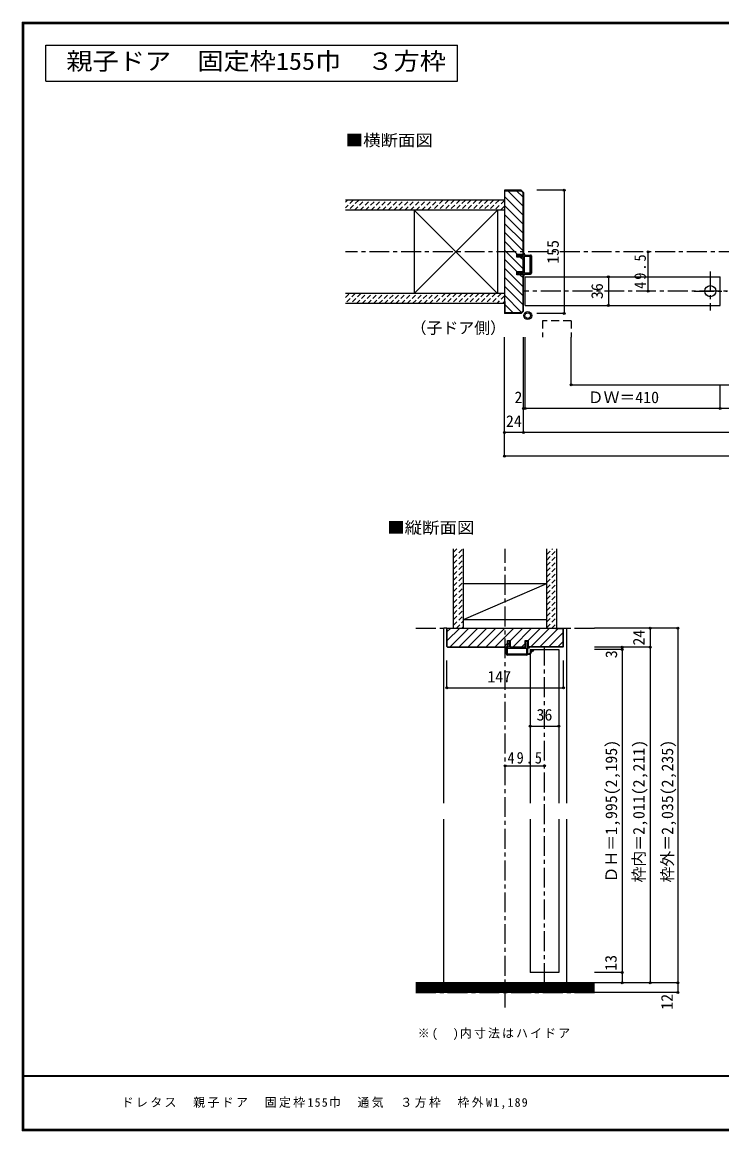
# Model space of a CAD drawing. Units: millimetres at full size, sheet at 1:5. Extents: x -973 to 977, y -718 to 696.
# Drawn here: x -973 to -92, y -701 to 696 of the extents above; entities that cross this region are included whole.
import ezdxf
from ezdxf.enums import TextEntityAlignment as Align

# ---------------------------------------------------------------- set-up
doc = ezdxf.new("R2010")
doc.units = ezdxf.units.MM
doc.header["$LTSCALE"] = 5
doc.header["$PDMODE"] = 32
doc.header["$PDSIZE"] = 2.5
for name, pattern in [('CHAIN1', [8, 5, -1, 1, -1]), ('DASHED1', [1.8, 1.2, -0.6]), ('DASHED2', [3, 2, -1])]:
    doc.linetypes.add(name, pattern=pattern)
for name, color, linetype in [('0-0_補助線', 7, 'Continuous'), ('0-1_通り芯', 4, 'CHAIN1'), ('0-2_柱', 3, 'Continuous'), ('0-3_仕上げ', 2, 'Continuous'), ('0-4_枠', 3, 'Continuous'), ('0-6_扉', 6, 'Continuous'), ('0-7_金物', 7, 'Continuous'), ('0-A_文字', 3, 'Continuous'), ('0-B_寸法', 7, 'Continuous'), ('0-C_ハッチ', 4, 'DASHED1'), ('F-1_枠', 6, 'Continuous'), ('F-A_文字', 7, 'Continuous')]:
    doc.layers.add(name, color=color, linetype=linetype)
doc.styles.add('ＭＳ ゴシック', font='')
doc.styles.get('ＭＳ ゴシック').set_extended_font_data('MS Gothic')

# ---------------------------------------------------------------- blocks, each defined once
blk = doc.blocks.new('01')
at = {"layer": '0-0_補助線'}
for p, q in [((-14.5, 0.346), (-14.5, -0.449)), ((-14.3, 0.346), (-14.3, -0.449)), ((-12.045, -0.049), (-14.178, 0.444)), ((-12, 0.146), (-14.133, 0.639)), ((-11.475, 5.146), (-12.298, 4.504)), ((-12.175, 4.146), (-11.475, 4.146)), ((-12.045, -0.049), (-11.993, 0.145)), ((-11.475, 0.146), (-12, 0.146)), ((-11.475, 7.146), (-11.475, 5.146)), ((-11.475, 4.146), (-11.475, 0.146)), ((-10.68, 7.55), (-9.257, 6.508)), ((-9.375, 6.146), (-10.075, 6.146)), ((-10.075, 3.146), (-10.075, 6.146)), ((-10.075, 3.146), (-9.252, 2.504)), ((-9.375, 2.146), (-10.075, 2.146)), ((-10.075, 0.146), (-10.075, 2.146)), ((-10.075, 0.146), (10.075, 0.146)), ((10.075, 3.146), (9.252, 2.504)), ((10.68, 7.55), (9.257, 6.508)), ((9.375, 6.146), (10.075, 6.146)), ((9.375, 2.146), (10.075, 2.146)), ((10.075, 3.146), (10.075, 6.146)), ((10.075, 0.146), (10.075, 2.146)), ((11.475, 7.146), (11.475, 5.146)), ((11.475, 5.146), (12.298, 4.504)), ((12.175, 4.146), (11.475, 4.146)), ((11.475, 4.146), (11.475, 0.146)), ((11.475, 0.146), (12, 0.146)), ((12.045, -0.049), (11.993, 0.145)), ((12, 0.146), (14.133, 0.639)), ((12.045, -0.049), (14.178, 0.444)), ((14.3, 0.346), (14.3, -0.449)), ((14.5, 0.346), (14.5, -0.449)), ((-14.265, -0.741), (-12.235, -1.196)), ((-14.222, -0.546), (-12.191, -1.001)), ((-12, -1.488), (-12, -8.854)), ((-11.8, -1.488), (-11.8, -8.854)), ((-11, -9.654), (11, -9.654)), ((11, -9.854), (-11, -9.854)), ((-10.6, -1.554), (-10.6, -8.154)), ((-10.3, -1.254), (10.3, -1.254)), ((-10.3, -8.454), (10.3, -8.454)), ((10.6, -1.554), (10.6, -8.154)), ((11.8, -1.488), (11.8, -8.854)), ((12, -1.488), (12, -8.854)), ((14.222, -0.546), (12.191, -1.001)), ((14.265, -0.741), (12.235, -1.196))]:
    blk.add_line(p, q, dxfattribs=at)
for centre, radius, start, end in [((-14.2, 0.346), 0.3, 77.00048, 180), ((-14.2, 0.346), 0.1, 77.00048, 180), ((-12.175, 4.346), 0.2, 127.96957, 270), ((-10.975, 7.146), 0.5, 53.78053, 180), ((-9.375, 6.346), 0.2, 270, 53.78053), ((-9.375, 2.346), 0.2, 270, 52.03043), ((9.375, 6.346), 0.2, 126.21947, 270), ((9.375, 2.346), 0.2, 127.96957, 270), ((10.975, 7.146), 0.5, 0, 126.21947), ((12.175, 4.346), 0.2, 270, 52.03043), ((14.2, 0.346), 0.3, 0, 102.99952), ((14.2, 0.346), 0.1, 0, 102.99952), ((-14.2, -0.449), 0.3, 180, 257.3929), ((-14.2, -0.449), 0.1, 180, 257.3929), ((-12.3, -1.488), 0.3, 0, 76.0718), ((-12.3, -1.488), 0.5, 0, 76.0718), ((-11, -8.854), 1, 180, 270), ((-11, -8.854), 0.8, 180, 270), ((-10.3, -1.554), 0.3, 90, 180), ((-10.3, -8.154), 0.3, 180, 270), ((10.3, -1.554), 0.3, 0, 90), ((10.3, -8.154), 0.3, 270, 0), ((11, -8.854), 1, 270, 0), ((11, -8.854), 0.8, 270, 0), ((12.3, -1.488), 0.5, 103.9282, 180), ((12.3, -1.488), 0.3, 103.9282, 180), ((14.2, -0.449), 0.1, 282.6071, 0), ((14.2, -0.449), 0.3, 282.6071, 0)]:
    blk.add_arc(centre, radius, start, end, dxfattribs=at)
blk = doc.blocks.new('2')
at = {"layer": '0-0_補助線'}
for p, q in [((-9.846, -9.622), (-9.846, 15.078)), ((-8.846, 16.078), (0.354, 16.078)), ((-8.846, 15.878), (0.637, 15.878)), ((-8.446, 14.378), (-8.446, -8.922)), ((-8.146, 14.678), (-1.546, 14.678)), ((-1.246, 14.378), (-1.246, -8.922)), ((0.154, 11.653), (2.154, 11.653)), ((0.154, 11.653), (0.154, -8.497)), ((2.154, 10.953), (2.154, 11.653)), ((3.154, 11.653), (2.512, 10.83)), ((3.154, 11.653), (6.154, 11.653)), ((4.154, 13.753), (4.154, 13.053)), ((5.154, 13.053), (4.512, 13.876)), ((7.154, 13.053), (5.154, 13.053)), ((6.154, 10.953), (6.154, 11.653)), ((7.558, 12.258), (6.516, 10.835)), ((-1.48, -10.622), (-8.846, -10.622)), ((-1.546, -9.222), (-8.146, -9.222)), ((-1.189, -10.85), (-0.732, -12.694)), ((0.354, -12.922), (-0.441, -12.922)), ((0.154, -8.497), (2.154, -8.497)), ((4.154, -9.897), (0.154, -9.897)), ((0.154, -9.897), (0.154, -10.622)), ((0.154, -10.622), (0.645, -12.548)), ((2.154, -7.797), (2.154, -8.497)), ((3.154, -8.497), (2.512, -7.674)), ((3.154, -8.497), (6.154, -8.497)), ((4.154, -10.597), (4.154, -9.897)), ((5.154, -9.897), (4.512, -10.72)), ((7.154, -9.897), (5.154, -9.897)), ((6.154, -7.797), (6.154, -8.497)), ((7.558, -9.101), (6.516, -7.679))]:
    blk.add_line(p, q, dxfattribs=at)
for points in [[(-9.646, 15.078), (-9.646, -9.622), (-9.846, -9.622)], [(4.154, 13.053), (0.154, 13.053), (0.649, 15.723)]]:
    blk.add_lwpolyline(points, dxfattribs=at)
for centre, radius, start, end in [((-8.846, 15.078), 1, 90, 180), ((-8.846, 15.078), 0.8, 90, 180), ((-8.146, 14.378), 0.3, 90, 180), ((-1.546, 14.378), 0.3, 0, 90), ((0.354, 15.778), 0.3, 349.49875, 90), ((2.354, 10.953), 0.2, 180, 322.03043), ((4.354, 13.753), 0.2, 37.96957, 180), ((6.354, 10.953), 0.2, 180, 323.78053), ((7.154, 12.553), 0.5, 323.78053, 90), ((-8.846, -9.622), 1, 180, 270), ((-2.846, -10.72), 6, 179.06153, 259.29815), ((-8.146, -8.922), 0.3, 180, 270), ((-2.846, -10.72), 5.3, 178.93757, 259.29815), ((-1.546, -8.922), 0.3, 270, 0), ((-1.48, -10.922), 0.3, 13.9282, 90), ((-0.441, -12.622), 0.3, 193.9282, 270), ((0.354, -12.622), 0.3, 270, 14.29438), ((2.354, -7.797), 0.2, 37.96957, 180), ((4.354, -10.597), 0.2, 180, 322.03043), ((6.354, -7.797), 0.2, 36.21947, 180), ((7.154, -9.397), 0.5, 270, 36.21947), ((-3.896, -16.272), 0.35, 259.29815, 79.29815)]:
    blk.add_arc(centre, radius, start, end, dxfattribs=at)
blk.add_point((-3.896, -16.622), dxfattribs=at)

msp = doc.modelspace()

# ---------------------------------------------------------------- linework, layer by layer
at = {"layer": '0-1_通り芯'}
for p, q in [((569.153, 406.5), (-565.847, 406.5)), ((345.153, 357), (-341.847, 357)), ((-364.789, -545.401), (-364.789, 32.5)), ((-477.289, -67.5), (-252.289, -67.5)), ((-315.289, -514.5), (-315.289, -91.5)), ((-477.289, -526.5), (-252.289, -526.5))]:
    msp.add_line(p, q, dxfattribs=at)
at = {"layer": '0-1_通り芯', "color": 7}
for p, q in [((-106.384, 381.796), (-106.384, 332.563)), ((-126.919, 357), (-85.133, 357))]:
    msp.add_line(p, q, dxfattribs=at)
at = {"layer": '0-1_通り芯', "color": 7, "linetype": 'Continuous'}
msp.add_circle((-106.384, 357), 7, dxfattribs=at)
at = {"layer": '0-2_柱'}
for p, q in [((-479.347, 459), (-479.347, 354)), ((-374.347, 459), (-374.347, 354)), ((-417.289, -11.5), (-312.289, -11.5)), ((-417.289, -56.5), (-312.289, -56.5))]:
    msp.add_line(p, q, dxfattribs=at)
at = {"layer": '0-2_柱', "color": 7}
for p, q in [((-374.347, 354), (-479.347, 459)), ((-479.347, 354), (-374.347, 459)), ((-417.289, -56.5), (-312.289, -11.5))]:
    msp.add_line(p, q, dxfattribs=at)
at = {"layer": '0-3_仕上げ'}
for p, q in [((-365.847, 471.5), (-565.847, 471.5)), ((-365.847, 459), (-565.847, 459)), ((-365.847, 354), (-565.847, 354)), ((-365.847, 341.5), (-565.847, 341.5)), ((-429.789, -67.5), (-429.789, 32.5)), ((-417.289, -67.5), (-417.289, 32.5)), ((-312.289, -67.5), (-312.289, 32.5)), ((-299.789, -67.5), (-299.789, 32.5)), ((-252.289, -514.5), (-477.289, -514.5)), ((-252.289, -526.5), (-477.289, -526.5))]:
    msp.add_line(p, q, dxfattribs=at)
at = {"layer": '0-3_仕上げ', "color": 7}
for p, q in [((-252.289, -516), (-477.289, -516)), ((-252.289, -517.5), (-477.289, -517.5)), ((-252.289, -519), (-477.289, -519)), ((-252.289, -520.5), (-477.289, -520.5)), ((-252.289, -522), (-477.289, -522)), ((-252.289, -523.5), (-477.289, -523.5)), ((-252.289, -525), (-477.289, -525))]:
    msp.add_line(p, q, dxfattribs=at)
at = {"layer": '0-4_枠'}
for p, q in [((-365.847, 484), (-365.847, 329)), ((-344.675, 484), (-365.847, 484)), ((-344.883, 483.5), (-342.347, 480.964)), ((-344.675, 484), (-341.847, 481.172)), ((-342.347, 403.5), (-342.347, 480.964)), ((-341.847, 481.172), (-341.847, 403.5)), ((-365.347, 469), (-365.847, 469)), ((-341.847, 399.8), (-350.347, 399.8)), ((-342.347, 381.2), (-342.347, 399.8)), ((-341.847, 381.2), (-341.847, 399.8)), ((-350.347, 377.5), (-350.347, 381.2)), ((-341.847, 381.2), (-350.347, 381.2)), ((-341.847, 377.5), (-350.347, 377.5)), ((-342.347, 332.036), (-342.347, 377.5)), ((-341.847, 331.828), (-341.847, 377.5)), ((-365.347, 344), (-365.847, 344)), ((-365.347, 344), (-365.347, 329.5)), ((-344.675, 329), (-365.847, 329)), ((-344.882, 329.5), (-365.347, 329.5)), ((-344.882, 329.5), (-342.347, 332.036)), ((-344.675, 329), (-341.847, 331.828)), ((-438.289, -67.5), (-291.289, -67.5)), ((-437.789, -90.586), (-437.789, -68)), ((-428.289, -68), (-437.789, -68)), ((-428.289, -67.5), (-428.289, -68)), ((-301.289, -68), (-301.289, -67.5)), ((-301.289, -68), (-291.789, -68)), ((-291.789, -90.586), (-291.789, -68)), ((-361.789, -83), (-358.089, -83)), ((-361.789, -91.5), (-361.789, -83)), ((-358.089, -91.5), (-358.089, -83)), ((-339.489, -91.5), (-339.489, -83)), ((-437.374, -91), (-437.789, -90.586)), ((-437.582, -91.5), (-361.789, -91.5)), ((-437.374, -91), (-361.789, -91)), ((-358.089, -91), (-339.489, -91)), ((-358.089, -91.5), (-339.489, -91.5)), ((-292.203, -91), (-335.789, -91)), ((-291.996, -91.5), (-335.789, -91.5)), ((-292.203, -91), (-291.789, -90.586))]:
    msp.add_line(p, q, dxfattribs=at)
at = {"layer": '0-4_枠', "color": 4}
for p, q in [((-438.289, -67.5), (-442.289, -67.5)), ((-442.289, -288.25), (-442.289, -67.5)), ((-291.289, -67.5), (-287.289, -67.5)), ((-287.289, -288.25), (-287.289, -67.5)), ((-442.289, -514.5), (-442.289, -308.25)), ((-287.289, -514.5), (-287.289, -308.25))]:
    msp.add_line(p, q, dxfattribs=at)
at = {"layer": '0-4_枠'}
for points in [[(-365.347, 469), (-365.347, 483.5), (-344.883, 483.5)], [(-350.347, 399.8), (-350.347, 403.5), (-341.847, 403.5)], [(-437.582, -91.5), (-438.289, -90.793), (-438.289, -67.5)], [(-291.996, -91.5), (-291.289, -90.793), (-291.289, -67.5)], [(-339.489, -83), (-335.789, -83), (-335.789, -91.5)]]:
    msp.add_lwpolyline(points, dxfattribs=at)
at = {"layer": '0-6_扉'}
for p, q in [((-93.884, 339), (-93.884, 375)), ((-339.847, 339), (-93.884, 339)), ((-333.289, -94.5), (-297.289, -94.5)), ((-333.289, -94.5), (-333.289, -288.25)), ((-297.289, -94.5), (-297.289, -288.25)), ((-333.289, -308.25), (-333.289, -501.5)), ((-297.289, -308.25), (-297.289, -501.5)), ((-297.289, -501.5), (-333.289, -501.5))]:
    msp.add_line(p, q, dxfattribs=at)
at = {"layer": '0-6_扉', "linetype": 'DASHED2'}
msp.add_line((-281.852, 319.724), (-281.852, 299), dxfattribs=at)
at = {"layer": '0-6_扉'}
msp.add_lwpolyline([(-339.847, 339), (-339.847, 375), (-93.884, 375)], dxfattribs=at)
at = {"layer": '0-6_扉', "linetype": 'DASHED2'}
msp.add_lwpolyline([(-281.852, 319.724), (-317.852, 319.724), (-317.852, 299)], dxfattribs=at)
at = {"layer": '0-7_金物'}
for radius in [5, 3.5]:
    msp.add_circle((-336.383, 326.172), radius, dxfattribs=at)
at = {"layer": '0-A_文字'}
for p, q in [((-943.333, 621.667), (-943.333, 666.667)), ((-943.333, 666.667), (-425, 666.667)), ((-425, 621.667), (-425, 666.667)), ((-943.333, 621.667), (-425, 621.667))]:
    msp.add_line(p, q, dxfattribs=at)
at = {"layer": '0-B_寸法', "color": 4}
for p, q in [((-290.425, 484), (-324.947, 484)), ((-184.837, 357), (-184.837, 406.5)), ((-234.837, 375), (-234.837, 339)), ((-365.847, 149), (-365.847, 299)), ((-341.847, 179), (-341.847, 299)), ((-339.847, 209), (-339.847, 299)), ((-281.852, 239), (-281.852, 299)), ((-281.852, 239), (285.158, 239)), ((-93.884, 209), (-93.884, 239)), ((345.153, 209), (-341.847, 209)), ((369.153, 179), (-365.847, 179)), ((369.153, 149), (-365.847, 149)), ((-147.432, -67.5), (-252.289, -67.5)), ((-182.289, -67.5), (-182.289, -514.5)), ((-147.432, -67.5), (-147.432, -526.5)), ((-182.289, -91.5), (-252.289, -91.5)), ((-217.289, -94.5), (-252.289, -94.5)), ((-217.289, -91.5), (-217.289, -514.5)), ((-438.289, -142.922), (-438.289, -108.4)), ((-333.289, -190.882), (-297.289, -190.882)), ((-364.789, -240.882), (-315.289, -240.882)), ((-217.289, -501.5), (-252.289, -501.5)), ((-147.432, -514.5), (-252.289, -514.5)), ((-147.432, -526.5), (-252.289, -526.5))]:
    msp.add_line(p, q, dxfattribs=at)
for points in [[(-290.425, 484), (-290.425, 329), (-324.947, 329)], [(-438.289, -142.922), (-291.289, -142.922), (-291.289, -108.4)]]:
    msp.add_lwpolyline(points, dxfattribs=at)
at = {"layer": '0-B_寸法'}
for p in [(-290.425, 484), (-184.837, 406.5), (-234.837, 375), (-184.837, 357), (-234.837, 339), (-290.425, 329), (-281.852, 239), (-341.847, 209), (-339.847, 209), (-93.884, 209), (-365.847, 179), (-341.847, 179), (-365.847, 149), (-182.289, -67.5), (-147.432, -67.5), (-217.289, -91.5), (-217.289, -94.5), (-182.289, -91.5), (-438.289, -142.922), (-291.289, -142.922), (-333.289, -190.882), (-297.289, -190.882), (-364.789, -240.882), (-315.289, -240.882), (-217.289, -501.5), (-217.289, -514.5), (-182.289, -514.5), (-147.432, -514.5), (-147.432, -526.5)]:
    msp.add_point(p, dxfattribs=at)
at = {"layer": '0-C_ハッチ', "linetype": 'Continuous'}
for p, q in [((-365.347, 475.853), (-342.347, 452.853)), ((-361.68, 483.5), (-342.347, 464.166)), ((-350.367, 483.5), (-342.347, 475.48)), ((-365.847, 465.039), (-342.347, 441.539)), ((-365.847, 453.726), (-342.347, 430.225)), ((-365.847, 442.412), (-342.347, 418.912)), ((-365.847, 431.098), (-342.347, 407.598)), ((-365.847, 419.784), (-349.563, 403.5)), ((-365.847, 408.47), (-342.347, 384.97)), ((-365.847, 397.157), (-349.89, 381.2)), ((-345.863, 399.8), (-342.347, 396.284)), ((-365.847, 385.843), (-342.347, 362.343)), ((-346.19, 377.5), (-342.347, 373.657)), ((-365.847, 374.529), (-342.347, 351.029)), ((-365.847, 363.216), (-342.347, 339.716)), ((-365.847, 351.902), (-344.164, 330.219)), ((-365.347, 340.088), (-354.759, 329.5)), ((-437.789, -83.306), (-421.983, -67.5)), ((-437.789, -71.992), (-433.797, -68)), ((-434.169, -91), (-410.669, -67.5)), ((-422.855, -91), (-399.355, -67.5)), ((-411.542, -91), (-388.042, -67.5)), ((-400.228, -91), (-376.728, -67.5)), ((-388.914, -91), (-365.414, -67.5)), ((-377.601, -91), (-354.1, -67.5)), ((-358.287, -83), (-342.787, -67.5)), ((-354.973, -91), (-331.473, -67.5)), ((-335.789, -83.13), (-320.159, -67.5)), ((-332.346, -91), (-308.845, -67.5)), ((-321.032, -91), (-298.032, -68)), ((-309.718, -91), (-291.789, -73.071)), ((-366.287, -91), (-361.789, -86.502)), ((-343.659, -91), (-339.489, -86.83)), ((-298.404, -91), (-291.789, -84.385))]:
    msp.add_line(p, q, dxfattribs=at)
at = {"layer": '0-C_ハッチ'}
for p, q in [((-565.847, 469.168), (-563.515, 471.5)), ((-556.444, 471.5), (-565.847, 462.097)), ((-549.373, 471.5), (-561.873, 459)), ((-554.802, 459), (-542.302, 471.5)), ((-547.731, 459), (-535.231, 471.5)), ((-540.66, 459), (-528.16, 471.5)), ((-533.589, 459), (-521.089, 471.5)), ((-526.518, 459), (-514.018, 471.5)), ((-519.447, 459), (-506.947, 471.5)), ((-512.376, 459), (-499.876, 471.5)), ((-505.305, 459), (-492.805, 471.5)), ((-498.234, 459), (-485.734, 471.5)), ((-491.162, 459), (-478.662, 471.5)), ((-484.091, 459), (-471.591, 471.5)), ((-477.02, 459), (-464.52, 471.5)), ((-469.949, 459), (-457.449, 471.5)), ((-462.878, 459), (-450.378, 471.5)), ((-443.307, 471.5), (-455.807, 459)), ((-436.236, 471.5), (-448.736, 459)), ((-429.165, 471.5), (-441.665, 459)), ((-422.094, 471.5), (-434.594, 459)), ((-415.023, 471.5), (-427.523, 459)), ((-407.952, 471.5), (-420.452, 459)), ((-400.881, 471.5), (-413.381, 459)), ((-393.81, 471.5), (-406.31, 459)), ((-386.739, 471.5), (-399.239, 459)), ((-379.668, 471.5), (-392.168, 459)), ((-372.596, 471.5), (-385.096, 459)), ((-365.847, 471.178), (-378.025, 459)), ((-365.847, 464.107), (-370.954, 459)), ((-565.847, 348.96), (-560.807, 354)), ((-553.736, 354), (-565.847, 341.889)), ((-546.665, 354), (-559.165, 341.5)), ((-552.094, 341.5), (-539.594, 354)), ((-545.023, 341.5), (-532.523, 354)), ((-537.952, 341.5), (-525.452, 354)), ((-530.881, 341.5), (-518.381, 354)), ((-523.81, 341.5), (-511.31, 354)), ((-516.739, 341.5), (-504.239, 354)), ((-509.668, 341.5), (-497.168, 354)), ((-502.596, 341.5), (-490.096, 354)), ((-495.525, 341.5), (-483.025, 354)), ((-488.454, 341.5), (-475.954, 354)), ((-481.383, 341.5), (-468.883, 354)), ((-474.312, 341.5), (-461.812, 354)), ((-467.241, 341.5), (-454.741, 354)), ((-460.17, 341.5), (-447.67, 354)), ((-440.599, 354), (-453.099, 341.5)), ((-433.528, 354), (-446.028, 341.5)), ((-426.457, 354), (-438.957, 341.5)), ((-419.386, 354), (-431.886, 341.5)), ((-412.315, 354), (-424.815, 341.5)), ((-405.244, 354), (-417.744, 341.5)), ((-398.173, 354), (-410.673, 341.5)), ((-391.101, 354), (-403.601, 341.5)), ((-384.03, 354), (-396.53, 341.5)), ((-376.959, 354), (-389.459, 341.5)), ((-369.888, 354), (-382.388, 341.5)), ((-365.847, 350.97), (-375.317, 341.5)), ((-365.847, 343.899), (-368.246, 341.5)), ((-429.789, 20.96), (-418.249, 32.5)), ((-429.789, 28.031), (-425.32, 32.5)), ((-312.289, 25.323), (-305.112, 32.5)), ((-312.289, 32.394), (-312.183, 32.5)), ((-312.289, 18.252), (-299.789, 30.752)), ((-429.789, 13.889), (-417.289, 26.389)), ((-429.789, 6.818), (-417.289, 19.318)), ((-312.289, 11.181), (-299.789, 23.681)), ((-312.289, 4.11), (-299.789, 16.61)), ((-429.789, -0.253), (-417.289, 12.247)), ((-429.789, -7.324), (-417.289, 5.176)), ((-312.289, -2.961), (-299.789, 9.539)), ((-312.289, -10.032), (-299.789, 2.468)), ((-429.789, -14.395), (-417.289, -1.895)), ((-429.789, -21.466), (-417.289, -8.966)), ((-312.289, -17.103), (-299.789, -4.603)), ((-312.289, -24.174), (-299.789, -11.674)), ((-429.789, -28.537), (-417.289, -16.037)), ((-429.789, -35.608), (-417.289, -23.108)), ((-312.289, -31.246), (-299.789, -18.746)), ((-312.289, -38.317), (-299.789, -25.817)), ((-429.789, -42.679), (-417.289, -30.179)), ((-429.789, -49.751), (-417.289, -37.251)), ((-312.289, -45.388), (-299.789, -32.888)), ((-312.289, -52.459), (-299.789, -39.959)), ((-429.789, -56.822), (-417.289, -44.322)), ((-429.789, -63.893), (-417.289, -51.393)), ((-312.289, -59.53), (-299.789, -47.03)), ((-312.289, -66.601), (-299.789, -54.101)), ((-426.253, -67.428), (-417.289, -58.464)), ((-419.254, -67.5), (-417.289, -65.535)), ((-306.117, -67.5), (-299.789, -61.172))]:
    msp.add_line(p, q, dxfattribs=at)
at = {"layer": 'F-1_枠'}
for p, q in [((-973.347, 695.833), (-973.347, -700.833)), ((-973.347, 695.833), (976.653, 695.833)), ((-973.347, 695), (976.653, 695)), ((-973.347, 694.167), (976.653, 694.167)), ((-972.514, 695.833), (-972.514, -700.833)), ((-971.68, 695.833), (-971.68, -700.833)), ((976.653, -631.667), (-973.347, -631.667)), ((976.653, -632.5), (-973.347, -632.5)), ((976.653, -699.167), (-973.347, -699.167)), ((976.653, -700), (-973.347, -700)), ((976.653, -700.833), (-973.347, -700.833))]:
    msp.add_line(p, q, dxfattribs=at)

# ---------------------------------------------------------------- block references
at = {"layer": '0-7_金物', "rotation": 90}
for name, p in [('01', (-341.701, 390.5)), ('2', (-347.211, -91.654))]:
    msp.add_blockref(name, p, dxfattribs=at)

# ---------------------------------------------------------------- texts
at = {"layer": '0-A_文字', "style": 'ＭＳ ゴシック', "width": 1.1}
msp.add_text('親子ドア\u3000固定枠155巾\u3000３方枠', height=21.99, dxfattribs=at).set_placement((-917.708, 629.167), align=Align.BOTTOM_LEFT)
at = {"layer": '0-A_文字', "color": 7, "style": 'ＭＳ ゴシック', "width": 1.1}
for s, p in [('■横断面図', (-565.847, 535.24)), ('■縦断面図', (-513.547, 47.256))]:
    msp.add_text(s, height=14.66, dxfattribs=at).set_placement(p, align=Align.BOTTOM_LEFT)
at = {"layer": '0-A_文字', "color": 7, "style": 'ＭＳ ゴシック'}
msp.add_text('（子ドア側）', height=14.66, dxfattribs=at).set_placement((-483.847, 299), align=Align.BOTTOM_LEFT)
at = {"layer": '0-A_文字', "color": 7, "insert": (-474.989, -586.31), "char_height": 11, "attachment_point": 7, "style": 'ＭＳ ゴシック'}
msp.add_mtext('\\T1.18;※(\u3000)内寸法はハイドア', dxfattribs=at)
at = {"layer": '0-B_寸法', "style": 'ＭＳ ゴシック'}
for s, p in [('155', (-292.925, 391.5)), ('36', (-237.337, 347)), ('24', (-184.789, -89.5)), ('3', (-219.452, -105.385)), ('ＤＨ＝1,995(2,195)', (-219.469, -388)), ('枠内＝2,011(2,211)', (-184.789, -388)), ('枠外＝2,035(2,235)', (-148.775, -388)), ('13', (-219.997, -499.215)), ('12', (-149.348, -548.26))]:
    msp.add_text(s, height=14.66, rotation=90, dxfattribs=at).set_placement(p, align=Align.BOTTOM_LEFT)
for s, p in [('2', (-353.169, 211.5)), ('ＤＷ＝410', (-260.865, 211.5)), ('24', (-363.847, 181.5)), ('147', (-387.289, -140.422)), ('36', (-325.289, -188.382))]:
    msp.add_text(s, height=14.66, dxfattribs=at).set_placement(p, align=Align.BOTTOM_LEFT)
at = {"layer": '0-B_寸法', "insert": (-187.337, 359.875), "char_height": 14.66, "attachment_point": 7, "rotation": 90, "style": 'ＭＳ ゴシック'}
msp.add_mtext('\\T1.28;\\W0.9;49.5', dxfattribs=at)
at = {"layer": '0-B_寸法', "insert": (-361.914, -238.382), "char_height": 14.66, "attachment_point": 7, "style": 'ＭＳ ゴシック'}
msp.add_mtext('\\T1.28;\\W0.9;49.5', dxfattribs=at)
at = {"layer": 'F-A_文字', "insert": (-847.938, -673.333), "char_height": 11, "attachment_point": 7, "style": 'ＭＳ ゴシック'}
msp.add_mtext('\\T1.2;ドレタス\u3000親子ドア\u3000固定枠155巾\u3000通気\u3000３方枠\u3000枠外W1,189', dxfattribs=at)

doc.saveas('drawing.dxf')
